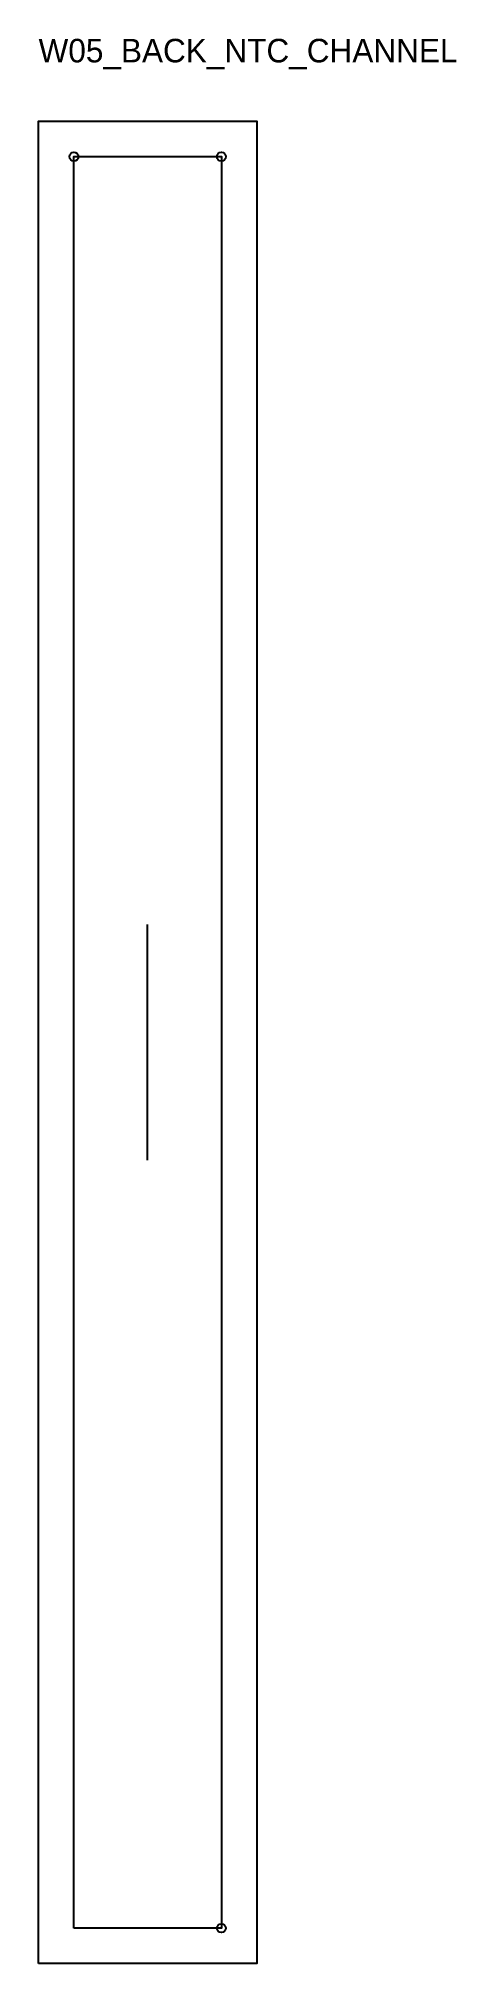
# Model space of a CAD drawing. Header units: millimetres. Extents: x -12 to 130, y -12 to 642.
import ezdxf

# ---------------------------------------------------------------- set-up
doc = ezdxf.new("R2010")
doc.units = ezdxf.units.MM
for name, color, linetype in [('CUT', 1, 'Continuous'), ('GRAIN', 3, 'Continuous'), ('ID', 7, 'Continuous'), ('NOTCH', 2, 'Continuous'), ('SEAM', 5, 'Continuous')]:
    doc.layers.add(name, color=color, linetype=linetype)

msp = doc.modelspace()

# ---------------------------------------------------------------- linework, layer by layer
at = {"layer": 'CUT'}
msp.add_lwpolyline([(-12, -12), (-12, 613.64), (62, 613.64), (62, -12), (-12, -12)], close=True, dxfattribs=at)
at = {"layer": 'GRAIN'}
msp.add_line((25, 260.82), (25, 340.82), dxfattribs=at)
at = {"layer": 'NOTCH'}
for centre in [(0, 601.64), (50, 601.64), (50, 601.64), (50, 0)]:
    msp.add_circle(centre, 1.5, dxfattribs=at)
at = {"layer": 'SEAM'}
msp.add_lwpolyline([(0, 0), (0, 601.64), (50, 601.64), (50, 0)], close=True, dxfattribs=at)

# ---------------------------------------------------------------- texts
at = {"layer": 'ID'}
msp.add_text('W05_BACK_NTC_CHANNEL', height=8, dxfattribs=at).set_placement((-12, 633.64))

doc.saveas('drawing.dxf')
